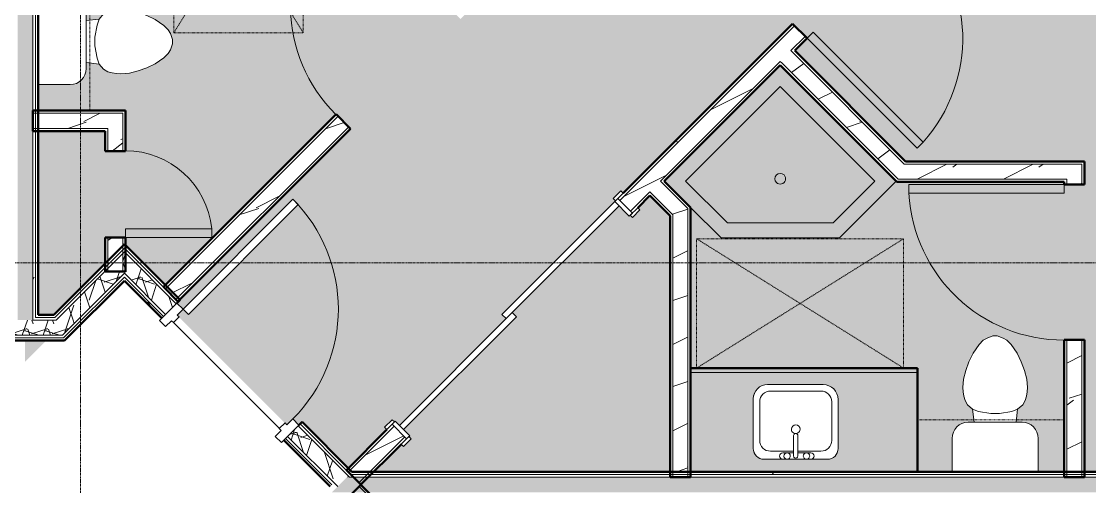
# Model space of a CAD drawing. Header units: inches. Extents: x -4294 to -464, y 9706 to 12475.
# Drawn here: x -2514 to -2266.3, y 10415.3 to 10523.2 of the extents above; entities that cross this region are included whole.
import ezdxf

# ---------------------------------------------------------------- set-up
doc = ezdxf.new("R2010")
doc.units = ezdxf.units.IN
doc.header["$MEASUREMENT"] = 0
doc.linetypes.add('Dash', pattern=[0.25, 0.125, -0.125])
doc.linetypes.add('Grid Line 1_2_', pattern=[0.875, 0.5, -0.125, 0.125, -0.125])
for name, color, linetype, lineweight in [('0-1', 7, 'Continuous', 5), ('0-2', 250, 'Continuous', 9), ('A-AREA-PATT-4', 9, 'Continuous', 9), ('A-DOOR', 31, 'Continuous', 13), ('A-DOOR-1', 250, 'Continuous', 9), ('A-DOOR-2', 130, 'Continuous', 20), ('A-DOOR-8', 31, 'Continuous', 20), ('A-DOOR-9', 31, 'Continuous', 9), ('A-DOOR-FRAM', 31, 'Continuous', 20), ('A-DOOR-FRAM-1', 130, 'Continuous', 20), ('A-FLOR-3', 7, 'Continuous', 13), ('A-GENM-HDLN-1', 250, 'Dash', 9), ('A-WALL', 113, 'Continuous', 13), ('A-WALL-4', 90, 'Continuous', 50), ('A-WALL-5', 7, 'Continuous', 13), ('A-WALL-PATT-1', 250, 'Continuous', 9), ('A-WALL-PATT-2', 8, 'Continuous', 9), ('A-WALL-PATT-5', 111, 'Continuous', 9), ('I-WALL-2', 2, 'Continuous', 50), ('P-SANR-FIXT-2', 250, 'Continuous', 9), ('Q-CASE-1', 9, 'Continuous', 9), ('Q-CASE-2', 90, 'Continuous', 50), ('Q-CASE-3', 250, 'Continuous', 9), ('Q-CASE-HDLN-1', 250, 'Dash', 9), ('S-GRID-1', 1, 'Grid Line 1_2_', 9)]:
    doc.layers.add(name, color=color, linetype=linetype, lineweight=lineweight)
pattern_1 = [(0, (0, 0), (38.4, 9.6), [1.584, -27.216, 1.584, -27.216, -153.6]), (0, (0, 0), (38.4, 9.6), [-57.6, 1.584, -56.016, 1.584, -27.216, -67.2]), (0, (0, 0), (38.4, 9.6), [-144, 1.584, -17.616, 1.584, -46.416]), (120, (14.4, 4.8), (-27.513844, 28.4553755), [1.584, -27.216, 1.584, -27.216, -153.6]), (120, (14.4, 4.8), (-27.513844, 28.4553755), [-57.6, 1.584, -56.016, 1.584, -27.216, -67.2]), (120, (14.4, 4.8), (-27.513844, 28.4553755), [-144, 1.584, -17.616, 1.584, -46.416]), (240, (19.2, 24), (-10.886156, -38.0553755), [1.584, -27.216, 1.584, -27.216, -153.6]), (240, (19.2, 24), (-10.886156, -38.0553755), [-57.6, 1.584, -56.016, 1.584, -27.216, -67.2]), (240, (19.2, 24), (-10.886156, -38.0553755), [-144, 1.584, -17.616, 1.584, -46.416])]
pattern_2 = [(216.87, (7.997, 19.992), (59.9755286, 39.9843071), [9.996, -89.964]), (206.565, (19.992, 13.994), (-19.991807, -19.992219), [22.352, -22.352]), (198.435, (19.992, 3.998), (-39.983821, -19.991955), [12.644, -50.576])]
pattern_3 = [(161.57, (0.6, 0.6), (-4.80033747, -0.00041462), [0, -34.152, 3.792, 0]), (18.43, (-0.6, 0.6), (-4.80033747, 0.00041462), [0, -34.152, 3.792, 0]), (108.43, (0.6, 0.6), (2.39913218, -12.00105099), [11.382, -26.562]), (71.57, (-0.6, 0.6), (2.39913218, 12.00105099), [11.382, -26.562])]

# ---------------------------------------------------------------- blocks, each defined once
blk = doc.blocks.new('Single-Flush - 30_ x 80_ 3-2105859-FLOOR PLAN - 3RD FLOOR')
at = {"layer": 'A-DOOR-1'}
blk.add_arc((10, 2.37), 20.07, 95.7201, 180, dxfattribs=at)
at = {"layer": 'A-DOOR-2'}
for p, q in [((8, 2.37), (8, 22.34)), ((10, 22.34), (8, 22.34)), ((10, 2.37), (10, 22.34)), ((10, 2.37), (8, 2.37))]:
    blk.add_line(p, q, dxfattribs=at)
blk = doc.blocks.new('Toilet-Domestic-3D - Toilet-Domestic-3D-V45-FLOOR PLAN - 3RD FLOOR')
at = {"layer": 'P-SANR-FIXT-2'}
for p, q in [((-9.98, 11.75), (-9.98, 19.18)), ((9.98, 19.18), (9.98, 11.75)), ((6.25, 8.02), (-6.25, 8.02)), ((-4.86, 8.02), (-5.21, 5)), ((4.86, 8.02), (5.21, 5)), ((-5.21, 5), (-6.4, 4)), ((-3.84, 5.5), (-5.21, 5)), ((-1, 6), (-3.84, 5.5)), ((1, 6), (-1, 6)), ((3.84, 5.5), (1, 6)), ((5.21, 5), (3.84, 5.5)), ((6.4, 4), (5.21, 5)), ((-6.97, 3), (-7.24, 2)), ((-6.4, 4), (-6.97, 3)), ((6.97, 3), (6.4, 4)), ((7.24, 2), (6.97, 3)), ((-7.41, 1), (-7.5, 0)), ((-7.24, 2), (-7.41, 1)), ((7.41, 1), (7.24, 2)), ((7.5, 0), (7.41, 1)), ((-7.5, 0), (-7.33, -1.99)), ((-7.33, -1.99), (-6.79, -4)), ((6.79, -4), (7.33, -1.99)), ((7.33, -1.99), (7.5, 0)), ((-6.79, -4), (-6.06, -6)), ((6.06, -6), (6.79, -4)), ((-6.06, -6), (-5.13, -8)), ((5.13, -8), (6.06, -6)), ((-5.13, -8), (-3.74, -10)), ((3.74, -10), (5.13, -8)), ((-3.74, -10), (-2.74, -11)), ((-2.74, -11), (-1.87, -11.5)), ((-1.87, -11.5), (-0.5, -12)), ((-0.5, -12), (0.5, -12)), ((0.5, -12), (1.87, -11.5)), ((1.87, -11.5), (2.74, -11)), ((2.74, -11), (3.74, -10))]:
    blk.add_line(p, q, dxfattribs=at)
for centre, start, end in [((-6.25, 11.75), 180, 270), ((6.25, 11.75), 270, 360)]:
    blk.add_arc(centre, 3.73, start, end, dxfattribs=at)
blk = doc.blocks.new('OD_CW_Upper Cabinet - OD_CW_Upper Cabinet-1867077-FLOOR PLAN - 3RD FLOOR')
at = {"layer": 'Q-CASE-HDLN-1'}
for p, q in [((0.74, -24), (0.74, -12)), ((0.74, -12), (34.74, -12)), ((34.74, -12), (34.74, -24)), ((34.74, -24), (0.74, -24))]:
    blk.add_line(p, q, dxfattribs=at)
blk = doc.blocks.new('ADA Clearances - 30_x48_-V46-FLOOR PLAN - 3RD FLOOR')
at = {"layer": 'A-GENM-HDLN-1'}
for p, q in [((15, -24), (-15, 24)), ((15, 24), (-15, 24)), ((-15, 24), (-15, -22.14)), ((-14.29, -22.86), (15, 24)), ((15, -24), (15, 24)), ((-13.52, -24), (15, -24))]:
    blk.add_line(p, q, dxfattribs=at)
blk = doc.blocks.new('Single-Flush - 36_ x 84_-1372839-FLOOR PLAN - 3RD FLOOR')
at = {"layer": 'A-DOOR-1'}
blk.add_arc((18, 2.37), 36.07, 93.1789, 180, dxfattribs=at)
at = {"layer": 'A-DOOR-2'}
for p, q in [((16, 2.37), (16, 38.39)), ((18, 38.39), (16, 38.39)), ((18, 2.37), (18, 38.39)), ((18, 2.37), (16, 2.37))]:
    blk.add_line(p, q, dxfattribs=at)
blk = doc.blocks.new('FOLDING_SLIDING CLOSET - 72_ x 80_-1372885-FLOOR PLAN - 3RD FLOOR')
at = {"layer": 'A-DOOR-1'}
for p, q in [((-38.75, 3.25), (-36.25, 3.25)), ((-38.75, 2.5), (-38.75, 3.25)), ((-36.25, 2.5), (-38.75, 2.5)), ((-36.25, 3.25), (-36.25, 2.5)), ((36.25, 3.25), (38.75, 3.25)), ((36.25, 2.5), (36.25, 3.25)), ((38.75, 2.5), (36.25, 2.5)), ((38.75, 3.25), (38.75, 2.5)), ((-38.75, -2.25), (-36.25, -2.25)), ((-38.75, -3), (-38.75, -2.25)), ((-36.25, -2.25), (-36.25, -3)), ((36.25, -2.25), (38.75, -2.25)), ((36.25, -3), (36.25, -2.25)), ((38.75, -2.25), (38.75, -3)), ((-36.25, -3), (-38.75, -3)), ((38.75, -3), (36.25, -3))]:
    blk.add_line(p, q, dxfattribs=at)
at = {"layer": 'A-DOOR-2'}
for p, q in [((-1, 0.5), (36, 0.5)), ((-1, -0.875), (-1, 0.5)), ((36, 0.5), (36, -0.875)), ((-36, -0.875), (1, -0.875)), ((-36, -2.25), (-36, -0.875)), ((1, -2.25), (-36, -2.25)), ((36, -0.875), (-1, -0.875)), ((1, -0.875), (1, -2.25))]:
    blk.add_line(p, q, dxfattribs=at)
at = {"layer": 'A-DOOR-FRAM-1'}
for p, q in [((-37, 2.5), (-36, 2.5)), ((-37, -2.25), (-37, 2.5)), ((-36, 2.5), (-36, -2.25)), ((36, 2.5), (37, 2.5)), ((36, -2.25), (36, 2.5)), ((37, 2.5), (37, -2.25)), ((-36, -2.25), (-37, -2.25)), ((37, -2.25), (36, -2.25))]:
    blk.add_line(p, q, dxfattribs=at)
blk = doc.blocks.new('M_Sink Vanity-Square - 500 x 440mm-1352614-FLOOR PLAN - 3RD FLOOR')
at = {"layer": 'P-SANR-FIXT-2'}
for p, q in [((7.96, 7.09), (-6.72, 7.09)), ((7.96, 7.09), (-6.72, 7.09)), ((0.12, 5.22), (-5.22, 5.22)), ((3.62, 7.09), (-2.88, 7.09)), ((-2.88, 5.59), (0.12, 5.59)), ((0.12, 6.33), (0.12, 1.59)), ((1.12, 6.33), (1.12, 1.59)), ((1.12, 5.59), (3.62, 5.59)), ((6.46, 5.22), (1.12, 5.22)), ((-9.22, 4.59), (-9.22, -6.73)), ((-9.22, 4.59), (-9.22, -6.73)), ((-7.72, 2.72), (-7.72, -6.23)), ((8.96, -6.23), (8.96, 2.72)), ((10.46, -6.91), (10.46, 4.59)), ((10.46, -6.91), (10.46, 4.59)), ((-5.22, -8.73), (6.46, -8.73)), ((-5.72, -10.23), (7.14, -10.23)), ((-5.72, -10.23), (7.14, -10.23))]:
    blk.add_line(p, q, dxfattribs=at)
for centre, radius, start, end in [((-6.72, 4.59), 2.5, 90, 180), ((-6.72, 4.59), 2.5, 90, 180), ((-5.22, 2.72), 2.5, 90, 180), ((-2.88, 6.34), 0.75, 90, 270), ((-1.88, 6.34), 0.75, 360, 180), ((-1.88, 6.34), 0.75, 180, 0), ((0.62, 6.33), 0.5, 360, 180), ((2.62, 6.34), 0.75, 360, 180), ((2.62, 6.34), 0.75, 180, 360), ((3.62, 6.34), 0.75, 270, 90), ((6.46, 2.72), 2.5, 0, 90), ((7.96, 4.59), 2.5, 0, 90), ((7.96, 4.59), 2.5, 360, 90), ((0.62, 0.13), 1, 360, 180), ((0.62, 0.13), 1, 180, 0), ((0.62, 1.59), 0.5, 180, 0), ((-5.72, -6.73), 3.5, 180, 270), ((-5.72, -6.73), 3.5, 180, 270), ((-5.22, -6.23), 2.5, 180, 270), ((6.46, -6.23), 2.5, 270, 0), ((7.14, -6.91), 3.32, 270, 360), ((7.14, -6.91), 3.32, 270, 0)]:
    blk.add_arc(centre, radius, start, end, dxfattribs=at)
blk = doc.blocks.new('OD_CW_Base Cabinet - OD_CW_Base Cabinet-1866993-FLOOR PLAN - 3RD FLOOR')
at = {"layer": 'Q-CASE-1'}
blk.add_hatch(color=256, dxfattribs=at).paths.add_polyline_path([(12.43, -1), (53.33, -1), (53.33, 0), (0.74, 0), (0.74, -1)], flags=0)
h = blk.add_hatch(color=256, dxfattribs=at)
h.paths.add_polyline_path([(0.74, -24), (53.33, -24), (53.33, -1), (0.74, -1)], flags=0)
h.paths.add_polyline_path([(18.57, -21.13), (17.75, -21.13), (17.11, -21.04), (16.5, -20.79), (15.98, -20.39), (15.59, -19.88), (15.34, -19.27), (15.25, -18.63), (15.25, -7.12), (15.37, -6.26), (15.7, -5.46), (16.22, -4.77), (16.91, -4.25), (17.75, -3.91), (18.57, -3.8), (31.44, -3.8), (32.44, -3.96), (33.19, -4.27), (33.91, -4.83), (34.47, -5.55), (34.82, -6.4), (34.94, -7.3), (34.94, -18.63), (34.85, -19.27), (34.6, -19.88), (34.2, -20.39), (33.69, -20.79), (33.08, -21.04), (32.44, -21.13), (31.44, -21.13)], flags=0)
at = {"layer": 'Q-CASE-2'}
for p, q in [((0.74, 0), (53.33, 0)), ((53.33, 0), (53.33, -24))]:
    blk.add_line(p, q, dxfattribs=at)
at = {"layer": 'Q-CASE-3'}
for p, q in [((0.74, 0), (53.33, 0)), ((53.33, -1), (0.74, -1)), ((0.74, -1), (53.33, -1)), ((53.33, 0), (53.33, -1)), ((53.33, -1), (53.33, -24))]:
    blk.add_line(p, q, dxfattribs=at)
blk = doc.blocks.new('Shower Base-Corner - 38_ x 38_-1684436-FLOOR PLAN - 3RD FLOOR')
at = {"layer": 'P-SANR-FIXT-2'}
for p, q in [((0, 38), (18.62, 38)), ((18.62, 38), (38, 18.62)), ((3.49, 34.51), (17.18, 34.51)), ((3.49, 3.49), (3.49, 34.51)), ((17.18, 34.51), (34.51, 17.18)), ((38, 18.62), (38, 8.63)), ((34.51, 17.18), (34.51, 3.49)), ((34.51, 3.49), (3.49, 3.49))]:
    blk.add_line(p, q, dxfattribs=at)
for start, end in [(360, 180), (180, 0)]:
    blk.add_arc((18.62, 18.62), 1.25, start, end, dxfattribs=at)
blk = doc.blocks.new('Toilet-Domestic-3D - Toilet-Domestic-3D-V21-FLOOR PLAN - 3RD FLOOR')
at = {"layer": 'P-SANR-FIXT-2'}
for p, q in [((-5.13, 8), (-3.74, 10)), ((-3.74, 10), (-2.74, 11)), ((-2.74, 11), (-1.87, 11.5)), ((-1.87, 11.5), (-0.5, 12)), ((-0.5, 12), (0.5, 12)), ((0.5, 12), (1.87, 11.5)), ((1.87, 11.5), (2.74, 11)), ((2.74, 11), (3.74, 10)), ((3.74, 10), (5.13, 8)), ((-6.06, 6), (-5.13, 8)), ((5.13, 8), (6.06, 6)), ((-6.79, 4), (-6.06, 6)), ((6.06, 6), (6.79, 4)), ((-7.33, 1.99), (-6.79, 4)), ((6.79, 4), (7.33, 1.99)), ((-7.5, 0), (-7.33, 1.99)), ((7.33, 1.99), (7.5, 0)), ((-7.41, -1), (-7.5, 0)), ((-7.24, -2), (-7.41, -1)), ((-6.97, -3), (-7.24, -2)), ((7.24, -2), (6.97, -3)), ((7.41, -1), (7.24, -2)), ((7.5, 0), (7.41, -1)), ((-6.4, -4), (-6.97, -3)), ((-5.21, -5), (-6.4, -4)), ((6.4, -4), (5.21, -5)), ((6.97, -3), (6.4, -4)), ((-3.84, -5.5), (-5.21, -5)), ((-4.86, -8.02), (-5.21, -5)), ((-1, -6), (-3.84, -5.5)), ((1, -6), (-1, -6)), ((3.84, -5.5), (1, -6)), ((5.21, -5), (3.84, -5.5)), ((4.86, -8.02), (5.21, -5)), ((6.25, -8.02), (-6.25, -8.02)), ((-9.98, -11.75), (-9.98, -19.48)), ((9.98, -19.48), (9.98, -11.75))]:
    blk.add_line(p, q, dxfattribs=at)
for centre, start, end in [((-6.25, -11.75), 90, 180), ((6.25, -11.75), 0, 90)]:
    blk.add_arc(centre, 3.73, start, end, dxfattribs=at)
blk = doc.blocks.new('OD_CW_Upper Cabinet - OD_CW_Upper Cabinet-1867009-FLOOR PLAN - 3RD FLOOR')
at = {"layer": 'Q-CASE-HDLN-1'}
for p, q in [((34.74, 24), (0.74, 24)), ((0.74, 24), (0.74, 12)), ((34.74, 12), (34.74, 24)), ((0.74, 12), (34.74, 12))]:
    blk.add_line(p, q, dxfattribs=at)
blk = doc.blocks.new('ADA Clearances - 30_x48_-V59-FLOOR PLAN - 3RD FLOOR')
at = {"layer": 'A-GENM-HDLN-1'}
for p, q in [((15, -24), (-15, 24)), ((-15, -24), (15, 24)), ((15, 24), (-15, 24)), ((-15, 24), (-15, -24)), ((-15, -24), (15, -24))]:
    blk.add_line(p, q, dxfattribs=at)
blk = doc.blocks.new('CTR - 1st Phase - Unit Layouts_rvt-1-FLOOR PLAN - 3RD FLOOR')
at = {"layer": 'A-WALL-PATT-1'}
h = blk.add_hatch(dxfattribs=at)
h.set_pattern_fill('FP_1', color=256, style=0, pattern_type=2)
h.set_pattern_definition(pattern_1)
h.paths.add_polyline_path([(-2480.62, 10461.15), (-2440.59, 10501.18), (-2441.03, 10501.63), (-2481.06, 10461.6)], flags=0)
h.paths.add_polyline_path([(-2415.13, 10526.64), (-2411.42, 10530.35), (-2411.86, 10530.79), (-2415.58, 10527.08)], flags=0)
h.paths.add_polyline_path([(-2408.95, 10532.83), (-2351.67, 10590.1), (-2351.67, 10590.98), (-2409.39, 10533.27)], flags=0)
h.paths.add_polyline_path([(-2348.17, 10593.6), (-2343.72, 10598.06), (-2344.16, 10598.5), (-2348.17, 10594.48), (-2348.17, 10593.89)], flags=0)
h.paths.add_polyline_path([(-2299.88, 10641.9), (-2296.45, 10645.33), (-2296.45, 10646.21), (-2300.32, 10642.34)], flags=0)
h = blk.add_hatch(dxfattribs=at)
h.set_pattern_fill('FP_1', color=256, style=0, pattern_type=2)
h.set_pattern_definition(pattern_1)
h.paths.add_polyline_path([(-2477.7, 10458.24), (-2437.67, 10498.27), (-2438.12, 10498.71), (-2478.15, 10458.68)], flags=0)
h.paths.add_polyline_path([(-2412.22, 10523.72), (-2340.8, 10595.14), (-2341.24, 10595.58), (-2412.66, 10524.17)], flags=0)
h.paths.add_polyline_path([(-2296.96, 10638.98), (-2292.32, 10643.62), (-2292.32, 10644.5), (-2297.4, 10639.42)], flags=0)
h = blk.add_hatch(dxfattribs=at)
h.set_pattern_fill('FP_1', color=256, style=0, pattern_type=2)
h.set_pattern_definition(pattern_1)
h.paths.add_polyline_path([(-2438.19, 10418.73), (-2438.19, 10418.79), (-2438.25, 10418.79)], flags=0)
h.paths.add_polyline_path([(-2437.77, 10419.15), (-2427.59, 10429.33), (-2428.03, 10429.78), (-2438.19, 10419.57), (-2437.93, 10419.31)], flags=0)
h.paths.add_polyline_path([(-2375.26, 10481.66), (-2334.75, 10522.17), (-2335.19, 10522.62), (-2375.7, 10482.1)], flags=0)
h.paths.add_polyline_path([(-2309.29, 10547.63), (-2267.79, 10589.13), (-2268.68, 10589.13), (-2309.73, 10548.07)], flags=0)
h = blk.add_hatch(dxfattribs=at)
h.set_pattern_fill('FP_1', color=256, style=0, pattern_type=2)
h.set_pattern_definition(pattern_1)
h.paths.add_polyline_path([(-2498.75, 10501.86), (-2490.47, 10501.86), (-2490.51, 10502.48), (-2510.12, 10502.48), (-2510.12, 10501.86), (-2498.97, 10501.86)], flags=0)
h = blk.add_hatch(dxfattribs=at)
h.set_pattern_fill('FP_1', color=256, style=0, pattern_type=2)
h.set_pattern_definition(pattern_1)
h.paths.add_polyline_path([(-2495.95, 10497.73), (-2494.59, 10497.73), (-2494.59, 10498.36), (-2510.12, 10498.36), (-2510.12, 10497.73), (-2498.75, 10497.73)], flags=0)
at = {"layer": 'A-WALL-PATT-2'}
h = blk.add_hatch(dxfattribs=at)
h.set_pattern_fill('FP_2', color=256, style=0, pattern_type=2)
h.set_pattern_definition(pattern_2)
h.paths.add_polyline_path([(-2478.15, 10458.68), (-2438.12, 10498.71), (-2440.59, 10501.18), (-2480.62, 10461.15)], flags=0)
h.paths.add_polyline_path([(-2412.66, 10524.17), (-2341.24, 10595.58), (-2343.72, 10598.06), (-2415.13, 10526.64)], flags=0)
h.paths.add_polyline_path([(-2297.4, 10639.42), (-2292.95, 10643.88), (-2292.95, 10648.83), (-2299.88, 10641.9), (-2297.49, 10639.51)], flags=0)
h = blk.add_hatch(dxfattribs=at)
h.set_pattern_fill('FP_2', color=256, style=0, pattern_type=2)
h.set_pattern_definition(pattern_2)
h.paths.add_polyline_path([(-2437.65, 10418.19), (-2437.2, 10418.79), (-2433.18, 10418.79), (-2425.11, 10426.86), (-2427.59, 10429.33), (-2438.19, 10418.73), (-2437.67, 10418.21)], flags=0)
h.paths.add_polyline_path([(-2372.79, 10479.19), (-2332.27, 10519.7), (-2334.75, 10522.17), (-2375.26, 10481.66), (-2372.87, 10479.27)], flags=0)
h.paths.add_polyline_path([(-2306.82, 10545.15), (-2266.34, 10585.63), (-2271.29, 10585.63), (-2309.29, 10547.63), (-2308.89, 10547.23)], flags=0)
h = blk.add_hatch(dxfattribs=at)
h.set_pattern_fill('FP_2', color=256, style=0, pattern_type=2)
h.set_pattern_definition(pattern_2)
h.paths.add_polyline_path([(-2310.76, 10486.59), (-2305.81, 10486.59), (-2335.6, 10516.38), (-2338.07, 10513.9), (-2328.2, 10504.03)], flags=0)
h = blk.add_hatch(dxfattribs=at)
h.set_pattern_fill('FP_2', color=256, style=0, pattern_type=2)
h.set_pattern_definition(pattern_2)
h.paths.add_polyline_path([(-2498.75, 10498.36), (-2493.97, 10498.36), (-2493.97, 10501.86), (-2510.12, 10501.86), (-2510.12, 10498.36), (-2498.97, 10498.36)], flags=0)
h = blk.add_hatch(dxfattribs=at)
h.set_pattern_fill('FP_2', color=256, style=0, pattern_type=2)
h.set_pattern_definition(pattern_2)
h.paths.add_polyline_path([(-2490.78, 10465.17), (-2490.47, 10465.17), (-2490.47, 10473.11), (-2493.97, 10473.11), (-2493.93, 10466.81), (-2492.28, 10465.17), (-2491.01, 10465.17)], flags=0)
h.paths.add_polyline_path([(-2490.47, 10493.11), (-2490.47, 10501.86), (-2493.97, 10501.86), (-2493.97, 10493.11)], flags=0)
h = blk.add_hatch(dxfattribs=at)
h.set_pattern_fill('FP_2', color=256, style=0, pattern_type=2)
h.set_pattern_definition(pattern_2)
h.paths.add_polyline_path([(-2305.81, 10486.59), (-2268.12, 10486.59), (-2268.12, 10490.09), (-2309.31, 10490.09), (-2308.42, 10489.2)], flags=0)
h = blk.add_hatch(dxfattribs=at)
h.set_pattern_fill('FP_2', color=256, style=0, pattern_type=2)
h.set_pattern_definition(pattern_2)
h.paths.add_polyline_path([(-2359.46, 10474.84), (-2359.46, 10479.79), (-2365.83, 10486.15), (-2368.3, 10483.67), (-2362.08, 10477.45)], flags=0)
h = blk.add_hatch(dxfattribs=at)
h.set_pattern_fill('FP_2', color=256, style=0, pattern_type=2)
h.set_pattern_definition(pattern_2)
h.paths.add_polyline_path([(-2271.48, 10418.79), (-2268.12, 10418.79), (-2268.12, 10449.34), (-2271.62, 10449.34), (-2271.62, 10418.79)], flags=0)
h.paths.add_polyline_path([(-2268.34, 10485.34), (-2268.12, 10485.34), (-2268.12, 10486.59), (-2271.62, 10486.59), (-2271.62, 10485.34)], flags=0)
h = blk.add_hatch(dxfattribs=at)
h.set_pattern_fill('FP_2', color=256, style=0, pattern_type=2)
h.set_pattern_definition(pattern_2)
h.paths.add_polyline_path([(-2362.89, 10418.79), (-2359.46, 10418.79), (-2359.46, 10474.84), (-2362.96, 10478.34), (-2362.96, 10418.79)], flags=0)
at = {"layer": 'A-WALL-4'}
for p, q in [((-2335.19, 10522.62), (-2374.47, 10483.34)), ((-2331.83, 10519.26), (-2335.19, 10522.62)), ((-2334.71, 10516.38), (-2331.83, 10519.26)), ((-2309.05, 10490.71), (-2334.71, 10516.38)), ((-2364.94, 10486.15), (-2338.07, 10513.02)), ((-2338.07, 10513.02), (-2311.02, 10485.96)), ((-2494.59, 10502.48), (-2511.37, 10502.48)), ((-2511.37, 10502.48), (-2511.37, 10497.73)), ((-2490.47, 10502.48), (-2494.59, 10502.48)), ((-2489.84, 10502.48), (-2490.47, 10502.48)), ((-2489.84, 10493.11), (-2489.84, 10502.48)), ((-2441.03, 10501.63), (-2481.06, 10461.6)), ((-2437.67, 10498.27), (-2441.03, 10501.63)), ((-2477.7, 10458.24), (-2437.67, 10498.27)), ((-2511.37, 10497.73), (-2494.59, 10497.73)), ((-2494.59, 10497.73), (-2494.59, 10493.11)), ((-2494.59, 10493.11), (-2489.84, 10493.11)), ((-2267.5, 10490.71), (-2309.05, 10490.71)), ((-2267.5, 10490.09), (-2267.5, 10490.71)), ((-2267.5, 10485.96), (-2267.5, 10490.09)), ((-2358.84, 10480.04), (-2364.94, 10486.15)), ((-2311.02, 10485.96), (-2310.13, 10485.96)), ((-2310.13, 10485.96), (-2304.3, 10485.96)), ((-2304.3, 10485.96), (-2272.25, 10485.96)), ((-2272.25, 10485.96), (-2272.25, 10485.34)), ((-2267.5, 10485.34), (-2267.5, 10485.96)), ((-2272.25, 10485.34), (-2267.5, 10485.34)), ((-2371.11, 10479.98), (-2368.3, 10482.79)), ((-2368.3, 10482.79), (-2363.59, 10478.08)), ((-2358.84, 10479.16), (-2358.84, 10480.04)), ((-2358.84, 10473.33), (-2358.84, 10479.16)), ((-2363.59, 10478.08), (-2363.59, 10417.54)), ((-2494.59, 10473.11), (-2494.59, 10465.17)), ((-2489.84, 10473.11), (-2494.59, 10473.11)), ((-2489.84, 10465.17), (-2489.84, 10473.11)), ((-2358.84, 10417.54), (-2358.84, 10473.33)), ((-2494.59, 10465.17), (-2489.84, 10465.17)), ((-2481.06, 10461.6), (-2477.7, 10458.24)), ((-2267.5, 10449.34), (-2272.25, 10449.34)), ((-2272.25, 10449.34), (-2272.25, 10417.54)), ((-2267.5, 10417.54), (-2267.5, 10449.34)), ((-2429.27, 10428.54), (-2438.64, 10419.17)), ((-2435.28, 10415.81), (-2425.91, 10425.18)), ((-2438.64, 10419.17), (-2435.28, 10415.81)), ((-2363.59, 10417.54), (-2358.84, 10417.54)), ((-2272.25, 10417.54), (-2267.5, 10417.54)), ((-2435.28, 10415.77), (-2438.64, 10412.41)), ((-2425.91, 10406.4), (-2435.28, 10415.77))]:
    blk.add_line(p, q, dxfattribs=at)
at = {"layer": 'A-WALL-5'}
for p, q in [((-2334.75, 10522.17), (-2375.26, 10481.66)), ((-2332.27, 10519.7), (-2335.6, 10516.38)), ((-2335.6, 10516.38), (-2335.15, 10515.93)), ((-2309.31, 10490.09), (-2335.15, 10515.93)), ((-2338.07, 10513.9), (-2365.83, 10486.15)), ((-2338.07, 10513.9), (-2337.63, 10513.46)), ((-2310.76, 10486.59), (-2337.63, 10513.46)), ((-2494.59, 10501.86), (-2511.37, 10501.86)), ((-2494.59, 10501.86), (-2493.97, 10501.86)), ((-2493.97, 10501.86), (-2490.47, 10501.86)), ((-2490.47, 10493.11), (-2490.47, 10501.86)), ((-2440.59, 10501.18), (-2480.62, 10461.15)), ((-2494.59, 10498.36), (-2511.37, 10498.36)), ((-2494.59, 10498.36), (-2493.97, 10498.36)), ((-2493.97, 10493.11), (-2493.97, 10498.36)), ((-2438.12, 10498.71), (-2478.15, 10458.68)), ((-2308.42, 10490.09), (-2309.31, 10490.09)), ((-2268.12, 10490.09), (-2308.42, 10490.09)), ((-2268.12, 10490.09), (-2268.12, 10486.59)), ((-2365.83, 10486.15), (-2365.38, 10485.7)), ((-2305.81, 10486.59), (-2310.76, 10486.59)), ((-2304.92, 10486.59), (-2305.81, 10486.59)), ((-2271.62, 10486.59), (-2304.92, 10486.59)), ((-2271.62, 10486.59), (-2271.62, 10485.96)), ((-2271.62, 10485.96), (-2271.62, 10485.34)), ((-2268.12, 10486.59), (-2268.12, 10485.96)), ((-2268.12, 10485.96), (-2268.12, 10485.34)), ((-2368.3, 10483.67), (-2372.79, 10479.19)), ((-2368.3, 10483.67), (-2367.86, 10483.23)), ((-2365.38, 10485.7), (-2359.46, 10479.79)), ((-2367.86, 10483.23), (-2362.96, 10478.34)), ((-2359.46, 10479.79), (-2359.46, 10474.84)), ((-2362.96, 10478.34), (-2362.96, 10477.45)), ((-2362.96, 10477.45), (-2362.96, 10417.54)), ((-2359.46, 10474.84), (-2359.46, 10473.95)), ((-2359.46, 10473.95), (-2359.46, 10417.54)), ((-2493.97, 10465.17), (-2493.97, 10473.11)), ((-2490.47, 10465.17), (-2490.47, 10473.11)), ((-2271.62, 10449.34), (-2271.62, 10417.54)), ((-2268.12, 10449.34), (-2268.12, 10417.54)), ((-2427.59, 10429.33), (-2438.19, 10418.73)), ((-2425.11, 10426.86), (-2435.72, 10416.25)), ((-2425.11, 10404.72), (-2435.72, 10415.33))]:
    blk.add_line(p, q, dxfattribs=at)
at = {"layer": '0-2'}
for name, p, rotation in [('ADA Clearances - 30_x48_-V46-FLOOR PLAN - 3RD FLOOR', (-2463.65, 10544.55), 180), ('Single-Flush - 36_ x 84_-1372839-FLOOR PLAN - 3RD FLOOR', (-2426.63, 10512.67), 45.00000000011767), ('Single-Flush - 36_ x 84_-1372839-FLOOR PLAN - 3RD FLOOR', (-2320.78, 10533.66), 225.0000000001308), ('OD_CW_Upper Cabinet - OD_CW_Upper Cabinet-1867077-FLOOR PLAN - 3RD FLOOR', (-2486.12, 10537.22), 269.9999999999669), ('Toilet-Domestic-3D - Toilet-Domestic-3D-V45-FLOOR PLAN - 3RD FLOOR', (-2490.95, 10518.48), 89.99999999997608), ('Shower Base-Corner - 38_ x 38_-1684436-FLOOR PLAN - 3RD FLOOR', (-2338.07, 10513.02), 224.9999999999415), ('Single-Flush - 30_ x 80_ 3-2105859-FLOOR PLAN - 3RD FLOOR', (-2492.22, 10483.11), 269.9999999999038), ('FOLDING_SLIDING CLOSET - 72_ x 80_-1372885-FLOOR PLAN - 3RD FLOOR', (-2400.28, 10454.35), 225.0000000001308), ('Single-Flush - 36_ x 84_-1372839-FLOOR PLAN - 3RD FLOOR', (-2269.87, 10467.34), 90.00000000011383), ('ADA Clearances - 30_x48_-V59-FLOOR PLAN - 3RD FLOOR', (-2333.46, 10457.79), 269.9999999999633), ('M_Sink Vanity-Square - 500 x 440mm-1352614-FLOOR PLAN - 3RD FLOOR', (-2333.86, 10428.76), 180), ('OD_CW_Upper Cabinet - OD_CW_Upper Cabinet-1867009-FLOOR PLAN - 3RD FLOOR', (-2271.51, 10442.79), 180)]:
    blk.add_blockref(name, p, dxfattribs=dict(at, rotation=rotation))
for name, p in [('Toilet-Domestic-3D - Toilet-Domestic-3D-V21-FLOOR PLAN - 3RD FLOOR', (-2288.25, 10438.27)), ('OD_CW_Base Cabinet - OD_CW_Base Cabinet-1866993-FLOOR PLAN - 3RD FLOOR', (-2359.58, 10442.79))]:
    blk.add_blockref(name, p, dxfattribs=at)
blk = doc.blocks.new('CTR - 1st Phase - Shell_rvt-1-FLOOR PLAN - 3RD FLOOR')
at = {"layer": 'A-FLOR-3'}
for p, q in [((-2478.72, 10453.38), (-2454.15, 10428.81)), ((-2454.15, 10428.81), (-2478.72, 10453.38))]:
    blk.add_line(p, q, dxfattribs=at)
at = {"layer": 'S-GRID-1'}
for p, q in [((-2500.32, 9836.18), (-2500.32, 12413.74)), ((-464.45, 10467.19), (-4232.19, 10467.19))]:
    blk.add_line(p, q, dxfattribs=at)
blk = doc.blocks.new('HOLLOW METAL - UNIT DOOR-1758958-FLOOR PLAN - 3RD FLOOR')
at = {"layer": 'A-DOOR-8'}
for p, q in [((16.25, -2.25), (18, -2.25)), ((16.25, -38.25), (16.25, -2.25)), ((18, -2.25), (18, -38.25)), ((18, -38.25), (16.25, -38.25))]:
    blk.add_line(p, q, dxfattribs=at)
at = {"layer": 'A-DOOR-9'}
blk.add_arc((18, -2.25), 36, 180, 270, dxfattribs=at)
at = {"layer": 'A-DOOR-FRAM'}
for p, q in [((-20, 3.5), (-18, 3.5)), ((-20, -2.25), (-20, 3.5)), ((-18, 3.5), (-18, 1.5625)), ((18, 3.5), (20, 3.5)), ((18, 1.5625), (18, 3.5)), ((20, 3.5), (20, -2.25)), ((-18, 1.5625), (-17.375, 1.5625)), ((-17.375, 1.5625), (-17.375, -0.3125)), ((17.375, 1.5625), (18, 1.5625)), ((17.375, -0.3125), (17.375, 1.5625)), ((-18, -2.25), (-20, -2.25)), ((-18, -0.3125), (-18, -2.25)), ((-17.375, -0.3125), (-18, -0.3125)), ((18, -0.3125), (17.375, -0.3125)), ((18, -2.25), (18, -0.3125)), ((20, -2.25), (18, -2.25))]:
    blk.add_line(p, q, dxfattribs=at)

msp = doc.modelspace()

# ---------------------------------------------------------------- hatches: boundary and pattern name
at = {"layer": 'A-AREA-PATT-4'}
h = msp.add_hatch(color=256, dxfattribs=at)
h.paths.add_polyline_path([(-2476.5133, 10456.4735), (-2451.0574, 10481.9293), (-2449.82, 10480.6919), (-2475.2759, 10455.236)], flags=0)
h.paths.add_polyline_path([(-2298.2228, 10418.7894), (-2298.2228, 10426.5156), (-2298.0958, 10427.48), (-2297.7236, 10428.3787), (-2297.1314, 10429.1505), (-2296.3597, 10429.7426), (-2295.461, 10430.1149), (-2294.4202, 10430.2418), (-2293.1082, 10430.2418), (-2293.4559, 10433.2656), (-2294.6477, 10434.2656), (-2295.2144, 10435.2656), (-2295.5722, 10436.7751), (-2295.6594, 10437.2694), (-2295.7466, 10438.2656), (-2295.5722, 10440.258), (-2295.0343, 10442.2656), (-2294.3064, 10444.2656), (-2293.3737, 10446.2656), (-2291.9863, 10448.2656), (-2290.8643, 10449.336), (-2290.1203, 10449.7656), (-2288.7466, 10450.2656), (-2287.7466, 10450.2656), (-2286.3728, 10449.7656), (-2285.5068, 10449.2656), (-2284.5068, 10448.2656), (-2283.1194, 10446.2656), (-2282.1867, 10444.2656), (-2281.4588, 10442.2656), (-2280.9209, 10440.258), (-2280.7466, 10438.2656), (-2280.9209, 10436.7751), (-2281.0107, 10436.2656), (-2281.2787, 10435.2656), (-2281.8454, 10434.2656), (-2283.0372, 10433.2656), (-2283.3849, 10430.2418), (-2281.9966, 10430.2418), (-2281.0321, 10430.1149), (-2280.1334, 10429.7426), (-2279.3617, 10429.1505), (-2278.7695, 10428.3787), (-2278.3973, 10427.48), (-2278.2703, 10426.5156), (-2278.2703, 10418.7894), (-2272.2466, 10418.7894), (-2272.2466, 10449.336), (-2267.4966, 10449.336), (-2267.4966, 10418.7894), (-2076.7987, 10418.7894), (-2076.7987, 10546.6049), (-2133.0746, 10546.6049), (-2133.0746, 10545.8549), (-2135.5746, 10545.8549), (-2135.5746, 10546.6049), (-2172.8246, 10546.6049), (-2172.8246, 10547.9799), (-2207.8246, 10547.9799), (-2207.8246, 10546.6049), (-2208.0746, 10546.6049), (-2208.0746, 10545.8549), (-2213.0746, 10545.8549), (-2213.0746, 10546.6049), (-2213.3246, 10546.6049), (-2213.3246, 10547.9799), (-2248.3246, 10547.9799), (-2248.3246, 10546.6049), (-2285.5746, 10546.6049), (-2285.5746, 10545.8549), (-2288.0746, 10545.8549), (-2288.0746, 10546.6049), (-2304.4834, 10546.6049), (-2306.3759, 10544.7124), (-2309.7346, 10548.0712), (-2268.0509, 10589.7549), (-2243.5257, 10589.7549), (-2243.5257, 10613.7549), (-2238.7757, 10613.7549), (-2238.7757, 10621.7549), (-2203.0257, 10621.7549), (-2203.0257, 10613.7549), (-2076.7987, 10613.7549), (-2076.7987, 10742.3769), (-2074.9237, 10742.3769), (-2074.9237, 10844.3894), (-2173.3417, 10844.3894), (-2173.3417, 10847.1394), (-2175.4362, 10847.1394), (-2175.4362, 10844.3894), (-2176.9362, 10844.3894), (-2176.9362, 10842.5144), (-2292.3237, 10842.5144), (-2292.3237, 10704.1299), (-2297.0737, 10704.1299), (-2297.0737, 10842.5144), (-2389.3737, 10842.5144), (-2389.3737, 10707.7644), (-2394.1237, 10707.7644), (-2394.1237, 10842.5144), (-2510.1237, 10842.5144), (-2510.1237, 10803.7281), (-2430.1237, 10803.7281), (-2430.1237, 10725.7281), (-2510.1237, 10725.7281), (-2510.1237, 10662.5049), (-2442.3737, 10662.5049), (-2442.3737, 10657.7549), (-2445.3737, 10657.7549), (-2445.3737, 10621.0628), (-2446.2487, 10621.0628), (-2446.2487, 10657.0628), (-2449.2487, 10657.0628), (-2449.2487, 10621.0628), (-2450.1237, 10621.0628), (-2450.1237, 10627.7549), (-2486.1237, 10627.7549), (-2486.1237, 10536.4815), (-2510.1237, 10536.4815), (-2510.1237, 10528.4577), (-2502.6975, 10528.4577), (-2501.7331, 10528.3308), (-2500.8344, 10527.9585), (-2500.0627, 10527.3664), (-2499.4705, 10526.5946), (-2499.0983, 10525.6959), (-2498.9713, 10524.6552), (-2498.9713, 10523.3432), (-2495.9475, 10523.6909), (-2494.9475, 10524.8827), (-2493.9475, 10525.4494), (-2492.438, 10525.8072), (-2491.9437, 10525.8944), (-2490.9475, 10525.9815), (-2488.9551, 10525.8072), (-2486.9475, 10525.2693), (-2484.9475, 10524.5413), (-2482.9475, 10523.6087), (-2480.9475, 10522.2213), (-2479.9475, 10521.2213), (-2479.4475, 10520.3553), (-2478.9475, 10518.9815), (-2478.9475, 10517.9815), (-2479.4475, 10516.6078), (-2479.9475, 10515.7418), (-2480.9475, 10514.7418), (-2482.9475, 10513.3543), (-2484.9683, 10512.4141), (-2486.9475, 10511.6938), (-2488.9551, 10511.1558), (-2490.9475, 10510.9815), (-2492.438, 10511.1558), (-2492.9475, 10511.2457), (-2493.9475, 10511.5136), (-2494.9475, 10512.0804), (-2495.9475, 10513.2721), (-2498.9713, 10513.6199), (-2498.9713, 10512.2315), (-2499.0983, 10511.2671), (-2499.4705, 10510.3684), (-2500.0627, 10509.5967), (-2500.8344, 10509.0045), (-2501.7331, 10508.6323), (-2502.6975, 10508.5053), (-2510.1237, 10508.5053), (-2510.1237, 10502.4815), (-2489.8409, 10502.4815), (-2489.8409, 10493.1065), (-2494.5909, 10493.1065), (-2494.5909, 10497.7315), (-2510.1237, 10497.7315), (-2510.1237, 10455.1644), (-2506.4602, 10455.1644), (-2494.5909, 10467.0856), (-2494.5909, 10473.1065), (-2489.8409, 10473.1065), (-2489.8409, 10471.2152), (-2480.62, 10462.0386), (-2441.0325, 10501.6261), (-2437.6738, 10498.2673), (-2477.2834, 10458.6577), (-2477.2204, 10458.5948), (-2477.9275, 10457.8877), (-2476.5133, 10456.4735), (-2477.8833, 10455.1034), (-2477.4414, 10454.6615), (-2477.4856, 10454.6173), (-2452.9136, 10430.0453), (-2452.8694, 10430.0895), (-2452.4275, 10429.6476), (-2451.0574, 10431.0176), (-2449.6432, 10429.6034), (-2448.9361, 10430.3105), (-2438.1936, 10419.6122), (-2429.2664, 10428.5394), (-2429.7967, 10429.0698), (-2428.0289, 10430.8375), (-2427.4986, 10430.3072), (-2427.3218, 10430.484), (-2426.3496, 10429.5117), (-2401.6008, 10454.2604), (-2402.5731, 10455.2327), (-2376.2334, 10481.5724), (-2376.7637, 10482.1028), (-2374.9959, 10483.8705), (-2374.4656, 10483.3402), (-2335.1905, 10522.6153), (-2331.8317, 10519.2566), (-2334.7127, 10516.3756), (-2309.0482, 10490.711), (-2267.4966, 10490.711), (-2267.4966, 10485.336), (-2272.2466, 10485.336), (-2272.2466, 10485.961), (-2311.0157, 10485.961), (-2338.0715, 10513.0168), (-2364.9415, 10486.1468), (-2358.8391, 10480.0443), (-2358.8391, 10442.7894), (-2306.2466, 10442.7894), (-2306.2466, 10418.7894), (-2299.2399, 10418.7894)], flags=0)
h.paths.add_polyline_path([(-2399.2143, 10418.7894), (-2363.5891, 10418.7894), (-2363.5891, 10478.0768), (-2368.3003, 10482.788), (-2371.1069, 10479.9814), (-2370.5765, 10479.4511), (-2372.3443, 10477.6833), (-2372.8746, 10478.2137), (-2373.0514, 10478.0369), (-2375.4379, 10480.4234), (-2400.1866, 10455.6746), (-2399.2143, 10454.7024), (-2425.3773, 10428.5394), (-2423.9631, 10427.1252), (-2424.1399, 10426.9484), (-2423.6095, 10426.4181), (-2425.3773, 10424.6503), (-2425.9076, 10425.1807), (-2432.2989, 10418.7894), (-2402.275, 10418.7894)], flags=0)
h.paths.add_polyline_path([(-2124.8601, 10419.0543), (-2202.8601, 10419.0543), (-2202.8601, 10499.0543), (-2124.8601, 10499.0543), (-2124.8601, 10453.5487)], flags=0)
h.paths.add_polyline_path([(-2205.7919, 10419.5543), (-2223.7919, 10419.5543), (-2223.7919, 10437.5543), (-2205.7919, 10437.5543)], flags=0)
h.paths.add_polyline_path([(-2121.8601, 10419.5543), (-2121.8601, 10437.5543), (-2103.8601, 10437.5543), (-2103.8601, 10419.5543)], flags=0)
h.paths.add_polyline_path([(-2513.1237, 10444.2582), (-2508.2175, 10449.1644), (-2513.1237, 10449.1644)], flags=0)
h.paths.add_polyline_path([(-2412.2179, 10523.7232), (-2415.5767, 10527.0819), (-2412.3063, 10530.3523), (-2450.1237, 10568.1697), (-2450.1237, 10587.0628), (-2445.3737, 10587.0628), (-2445.3737, 10570.1373), (-2408.9475, 10533.7111), (-2352.2987, 10590.3599), (-2352.2987, 10657.7549), (-2408.3737, 10657.7549), (-2408.3737, 10658.6299), (-2372.3737, 10658.6299), (-2372.3737, 10661.6299), (-2408.3737, 10661.6299), (-2408.3737, 10662.5049), (-2394.1237, 10662.5049), (-2394.1237, 10671.7644), (-2389.3737, 10671.7644), (-2389.3737, 10662.5049), (-2297.0737, 10662.5049), (-2297.0737, 10668.1299), (-2292.3237, 10668.1299), (-2292.3237, 10643.6174), (-2295.7221, 10640.219), (-2295.1917, 10639.6887), (-2296.9595, 10637.9209), (-2297.4898, 10638.4513), (-2297.6666, 10638.2745), (-2298.6389, 10639.2468), (-2319.145, 10618.7407), (-2318.1727, 10617.7684), (-2340.2698, 10595.6713), (-2339.7395, 10595.141), (-2341.5072, 10593.3732), (-2342.0376, 10593.9035), (-2411.776, 10524.1651)], flags=0)
h.paths.add_polyline_path([(-2285.3246, 10547.9799), (-2250.3246, 10547.9799), (-2250.3246, 10549.3549), (-2213.3246, 10549.3549), (-2213.3246, 10551.3549), (-2213.0746, 10551.3549), (-2213.0746, 10552.1049), (-2208.0746, 10552.1049), (-2208.0746, 10551.3549), (-2207.8246, 10551.3549), (-2207.8246, 10549.3549), (-2170.8246, 10549.3549), (-2170.8246, 10547.9799), (-2135.8246, 10547.9799), (-2135.8246, 10551.3549), (-2135.5746, 10551.3549), (-2135.5746, 10552.1049), (-2133.0746, 10552.1049), (-2133.0746, 10551.3549), (-2108.7237, 10551.3549), (-2108.7237, 10585.0049), (-2266.0834, 10585.0049), (-2299.7334, 10551.3549), (-2288.0746, 10551.3549), (-2288.0746, 10552.1049), (-2285.5746, 10552.1049), (-2285.5746, 10551.3549), (-2285.3246, 10551.3549), (-2285.3246, 10550.7299)], flags=0)
h.paths.add_polyline_path([(-2076.1737, 10550.3769), (-2072.9237, 10550.3769), (-2072.9237, 10588.4019), (-2076.1737, 10588.4019), (-2076.1737, 10585.0049), (-2103.9737, 10585.0049), (-2103.9737, 10551.3549), (-2076.1737, 10551.3549), (-2076.1737, 10550.7299)], flags=0)
h.paths.add_polyline_path([(-2076.7987, 10555.3894), (-2101.0487, 10555.3894), (-2101.0487, 10556.4022), (-2101.5487, 10556.4396), (-2101.5487, 10557.1266), (-2101.0487, 10557.1266), (-2101.0487, 10573.3979), (-2101.5487, 10573.4229), (-2101.5487, 10573.8809), (-2101.0487, 10573.8809), (-2101.0487, 10583.3894), (-2075.7987, 10583.3894), (-2075.7987, 10555.3894), (-2076.1737, 10555.3894)], flags=0)
h.paths.add_polyline_path([(-2238.7757, 10589.7549), (-2203.0257, 10589.7549), (-2203.0257, 10591.7549), (-2238.7757, 10591.7549)], flags=0)
h.paths.add_polyline_path([(-2347.5487, 10595.1099), (-2345.3963, 10597.2623), (-2345.9267, 10597.7926), (-2344.1589, 10599.5604), (-2343.6286, 10599.0301), (-2343.4518, 10599.2068), (-2341.0653, 10596.8204), (-2320.5592, 10617.3264), (-2321.5315, 10618.2987), (-2299.6112, 10640.219), (-2301.0254, 10641.6332), (-2300.8486, 10641.81), (-2301.3789, 10642.3404), (-2299.6112, 10644.1081), (-2299.0808, 10643.5778), (-2297.0737, 10645.5849), (-2297.0737, 10657.7549), (-2347.5487, 10657.7549), (-2347.5487, 10595.5829)], flags=0)
h.paths.add_polyline_path([(-2326.3157, 10620.1637), (-2344.7005, 10638.5485), (-2327.0228, 10656.2262), (-2308.6381, 10637.8414), (-2321.5315, 10624.948)], flags=0)
h.paths.add_polyline_path([(-2168.5325, 10658.8799), (-2168.5325, 10659.1299), (-2171.1557, 10659.1299), (-2171.1768, 10659.3799), (-2172.105, 10659.402), (-2172.191, 10659.4376), (-2172.2486, 10659.5768), (-2172.2486, 10661.7549), (-2250.3342, 10661.7549), (-2250.3342, 10697.7549), (-2232.9442, 10697.7549), (-2232.9442, 10706.5304), (-2216.4442, 10706.5304), (-2216.4442, 10697.7549), (-2204.9442, 10697.7549), (-2204.9442, 10706.5304), (-2188.4442, 10706.5304), (-2188.4442, 10697.7549), (-2173.7217, 10697.7549), (-2173.7217, 10706.5304), (-2157.2217, 10706.5304), (-2157.2217, 10697.7549), (-2145.7217, 10697.7549), (-2145.7217, 10706.5304), (-2129.2217, 10706.5304), (-2129.2217, 10697.7549), (-2112.7987, 10697.7549), (-2112.7987, 10661.7549), (-2148.2486, 10661.7549), (-2148.2486, 10659.5768), (-2148.4455, 10659.3799), (-2149.3416, 10659.3799), (-2149.3416, 10659.1299), (-2153.1062, 10659.1299), (-2153.1062, 10658.8799), (-2155.0076, 10658.8799), (-2155.0076, 10659.1299), (-2164.3986, 10659.1299), (-2164.3986, 10658.8799), (-2164.9892, 10658.8799), (-2164.9892, 10659.1299), (-2165.5798, 10659.1241), (-2165.5798, 10658.8799), (-2166.1703, 10658.8799), (-2166.1703, 10659.1299), (-2166.7609, 10659.1299), (-2166.7609, 10658.8799), (-2167.3514, 10658.8799), (-2167.3514, 10659.1299), (-2167.942, 10659.1299), (-2167.9771, 10658.8799)], flags=0)
h.paths.add_polyline_path([(-2504.5132, 10704.7962), (-2509.6237, 10704.7962), (-2509.6237, 10722.7962), (-2491.6237, 10722.7962), (-2491.6237, 10704.7962)], flags=0)
h.paths.add_polyline_path([(-2154.1949, 10741.1144), (-2207.3605, 10741.1144), (-2207.3605, 10776.1144), (-2201.3605, 10776.1144), (-2201.3605, 10777.1144), (-2129.3605, 10777.1144), (-2129.3605, 10776.1144), (-2123.3605, 10776.1144), (-2123.3605, 10741.1144), (-2146.8626, 10741.1144)], flags=0)
h.paths.add_polyline_path([(-2232.5805, 10780.4394), (-2252.3605, 10780.4394), (-2252.3605, 10828.4394), (-2217.3605, 10828.4394), (-2217.3605, 10822.4394), (-2216.3605, 10822.4394), (-2216.3605, 10786.4394), (-2217.3605, 10786.4394), (-2217.3605, 10780.4394), (-2231.7986, 10780.4394)], flags=0)
h.paths.add_polyline_path([(-2113.3605, 10780.4394), (-2113.3605, 10786.4394), (-2114.3605, 10786.4394), (-2114.3605, 10822.4394), (-2113.3605, 10822.4394), (-2113.3605, 10828.4394), (-2078.3605, 10828.4394), (-2078.3605, 10780.4394), (-2110.5428, 10780.4394)], flags=0)
h.paths.add_polyline_path([(-2491.6237, 10806.7281), (-2509.6237, 10806.7281), (-2509.6237, 10824.7281), (-2491.6237, 10824.7281)], flags=0)
h.paths.add_polyline_path([(-2187.5337, 10825.3576), (-2204.8708, 10825.3894), (-2204.8708, 10841.5144), (-2132.8708, 10841.5144), (-2132.8708, 10825.3894), (-2150.8708, 10825.3894), (-2150.8708, 10829.3894), (-2186.8708, 10829.3894), (-2186.8708, 10825.3894), (-2187.5337, 10825.3894)], flags=0)
at = {"layer": 'A-WALL-PATT-5'}
h = msp.add_hatch(dxfattribs=at)
h.set_pattern_fill('FP_4', color=256, style=0, pattern_type=2)
h.set_pattern_definition(pattern_3)
h.paths.add_polyline_path([(-2514.8737, 10453.9144), (-2511.3737, 10453.9144), (-2511.3737, 10843.5144), (-2514.8737, 10843.5144), (-2514.8737, 10454.5394)], flags=0)
h = msp.add_hatch(dxfattribs=at)
h.set_pattern_fill('FP_1', color=256, style=0, pattern_type=2)
h.set_pattern_definition(pattern_1)
h.paths.add_polyline_path([(-2511.3737, 10454.5394), (-2510.7487, 10454.5394), (-2510.7493, 10843.1394), (-2511.3737, 10843.1394), (-2511.3737, 10455.1644)], flags=0)
h = msp.add_hatch(dxfattribs=at)
h.set_pattern_fill('FP_1', color=256, style=0, pattern_type=2)
h.set_pattern_definition(pattern_1)
h.paths.add_polyline_path([(-2510.7487, 10455.1644), (-2510.1237, 10455.1644), (-2510.1237, 10843.1394), (-2510.7487, 10843.1394), (-2510.7487, 10464.782)], flags=0)
h = msp.add_hatch(dxfattribs=at)
h.set_pattern_fill('FP_1', color=256, style=0, pattern_type=2)
h.set_pattern_definition(pattern_1)
h.paths.add_polyline_path([(-2506.2013, 10454.5394), (-2505.3174, 10454.5394), (-2493.4839, 10466.373), (-2493.9258, 10466.8149), (-2506.0897, 10454.651)], flags=0)
h.paths.add_polyline_path([(-2490.4659, 10469.391), (-2490.1251, 10469.7317), (-2490.4659, 10470.0483), (-2490.4659, 10469.7317)], flags=0)
h = msp.add_hatch(dxfattribs=at)
h.set_pattern_fill('FP_4', color=256, style=0, pattern_type=2)
h.set_pattern_definition(pattern_3)
h.paths.add_polyline_path([(-2440.6685, 10415.3254), (-2438.4544, 10417.5394), (-2437.9328, 10417.5394), (-2449.82, 10429.4266), (-2452.2949, 10426.9518), (-2441.1104, 10415.7673)], flags=0)
h.paths.add_polyline_path([(-2480.5792, 10455.236), (-2478.1043, 10457.7109), (-2490.1251, 10469.7317), (-2490.4659, 10469.391), (-2490.4659, 10465.1227), (-2480.62, 10455.2769)], flags=0)
h = msp.add_hatch(dxfattribs=at)
h.set_pattern_fill('FP_4', color=256, style=0, pattern_type=2)
h.set_pattern_definition(pattern_3)
h.paths.add_polyline_path([(-2504.4927, 10453.9144), (-2500.9927, 10453.9144), (-2490.1251, 10464.782), (-2490.567, 10465.1661), (-2492.277, 10465.1661), (-2493.4839, 10466.373), (-2505.9424, 10453.9144), (-2504.6924, 10453.9144)], flags=0)
h = msp.add_hatch(dxfattribs=at)
h.set_pattern_fill('FP_1', color=256, style=0, pattern_type=2)
h.set_pattern_definition(pattern_1)
h.paths.add_polyline_path([(-2442.4362, 10415.3254), (-2441.9943, 10415.7673), (-2452.7368, 10426.5098), (-2453.1788, 10426.0679), (-2443.3201, 10416.2092)], flags=0)
h.paths.add_polyline_path([(-2481.463, 10454.3521), (-2481.0211, 10454.7941), (-2490.1251, 10463.8981), (-2490.567, 10463.4561), (-2481.905, 10454.7941)], flags=0)
h = msp.add_hatch(dxfattribs=at)
h.set_pattern_fill('FP_4', color=256, style=0, pattern_type=2)
h.set_pattern_definition(pattern_3)
h.paths.add_polyline_path([(-2510.9383, 10450.4144), (-2504.4927, 10450.4144), (-2500.9927, 10453.9144), (-2649.2737, 10453.8976), (-2649.2737, 10450.4144), (-2512.5328, 10450.4144)], flags=0)
h = msp.add_hatch(dxfattribs=at)
h.set_pattern_fill('FP_1', color=256, style=0, pattern_type=2)
h.set_pattern_definition(pattern_1)
h.paths.add_polyline_path([(-2540.0972, 10453.9144), (-2514.8737, 10453.9144), (-2514.8737, 10454.5394), (-2645.7737, 10454.5364), (-2645.7737, 10453.9144), (-2558.1475, 10453.9144)], flags=0)
h.paths.add_polyline_path([(-2510.1237, 10453.9144), (-2505.9424, 10453.9144), (-2505.3174, 10454.5394), (-2511.3737, 10454.5394), (-2511.3737, 10453.9144), (-2510.7487, 10453.9144)], flags=0)
h = msp.add_hatch(dxfattribs=at)
h.set_pattern_fill('FP_1', color=256, style=0, pattern_type=2)
h.set_pattern_definition(pattern_1)
h.paths.add_polyline_path([(-2510.7487, 10454.5394), (-2506.2013, 10454.5394), (-2505.5763, 10455.1644), (-2510.7487, 10455.1644)], flags=0)
h.paths.add_polyline_path([(-2644.5237, 10454.5394), (-2515.4987, 10454.5394), (-2515.4987, 10455.1644), (-2645.1487, 10455.1644), (-2645.1487, 10454.5394)], flags=0)
h = msp.add_hatch(dxfattribs=at)
h.set_pattern_fill('FP_4', color=256, style=0, pattern_type=2)
h.set_pattern_definition(pattern_3)
h.paths.add_polyline_path([(-2429.8394, 10414.0394), (-2076.1737, 10414.0394), (-2076.1737, 10417.5394), (-2438.4544, 10417.5394), (-2441.9544, 10414.0394), (-2437.0047, 10414.0394)], flags=0)
h = msp.add_hatch(dxfattribs=at)
h.set_pattern_fill('FP_1', color=256, style=0, pattern_type=2)
h.set_pattern_definition(pattern_1)
h.paths.add_polyline_path([(-2124.8601, 10417.5394), (-2076.1737, 10417.5394), (-2076.1737, 10418.1644), (-2438.5578, 10418.1644), (-2437.9328, 10417.5394), (-2126.6305, 10417.5394)], flags=0)
h = msp.add_hatch(dxfattribs=at)
h.set_pattern_fill('FP_1', color=256, style=0, pattern_type=2)
h.set_pattern_definition(pattern_1)
h.paths.add_polyline_path([(-2124.8601, 10418.1644), (-2076.1737, 10418.1644), (-2076.1737, 10418.7894), (-2437.2044, 10418.7894), (-2437.6739, 10418.2086), (-2437.6739, 10418.1644), (-2126.6305, 10418.1644)], flags=0)

# ---------------------------------------------------------------- linework, layer by layer
at = {"layer": 'A-WALL'}
for p, q in [((-2511.3737, 10843.5144), (-2511.3737, 10453.9144)), ((-2510.7487, 10843.5144), (-2510.7487, 10454.5394)), ((-2490.1251, 10470.6156), (-2506.2013, 10454.5394)), ((-2490.1251, 10469.7317), (-2505.9424, 10453.9144)), ((-2490.1251, 10470.6156), (-2477.6623, 10458.1528)), ((-2490.1251, 10469.7317), (-2478.1043, 10457.7109)), ((-2490.1251, 10464.782), (-2504.4927, 10450.4144)), ((-2490.1251, 10463.8981), (-2504.2338, 10449.7894)), ((-2490.1251, 10464.782), (-2480.5792, 10455.236)), ((-2490.1251, 10463.8981), (-2481.0211, 10454.7941)), ((-2505.9424, 10453.9144), (-2511.3737, 10453.9144)), ((-2506.2013, 10454.5394), (-2510.7487, 10454.5394)), ((-2504.2338, 10449.7894), (-2649.8987, 10449.7894)), ((-2504.4927, 10450.4144), (-2649.2737, 10450.4144)), ((-2449.82, 10429.4266), (-2437.9328, 10417.5394)), ((-2449.3781, 10429.8686), (-2438.2989, 10418.7894)), ((-2452.7368, 10426.5098), (-2441.9943, 10415.7673)), ((-2452.2949, 10426.9518), (-2440.6685, 10415.3254)), ((-2438.1936, 10418.6841), (-2437.6739, 10418.1644)), ((-2076.1737, 10417.5394), (-2437.9328, 10417.5394)), ((-2076.1737, 10418.1644), (-2437.6739, 10418.1644))]:
    msp.add_line(p, q, dxfattribs=at)
at = {"layer": 'I-WALL-2'}
for p, q in [((-2510.1237, 10455.1644), (-2510.1237, 10843.5144)), ((-2490.1251, 10471.4995), (-2506.4602, 10455.1644)), ((-2477.2204, 10458.5948), (-2490.1251, 10471.4995)), ((-2503.9749, 10449.1644), (-2490.1251, 10463.0142)), ((-2490.1251, 10463.0142), (-2481.463, 10454.3521)), ((-2477.9275, 10457.8877), (-2477.2204, 10458.5948)), ((-2506.4602, 10455.1644), (-2510.1237, 10455.1644)), ((-2650.5237, 10449.1644), (-2503.9749, 10449.1644)), ((-2448.9361, 10430.3105), (-2449.6432, 10429.6034)), ((-2437.415, 10418.7894), (-2448.9361, 10430.3105)), ((-2453.1788, 10426.0679), (-2442.4362, 10415.3254)), ((-2076.1737, 10418.7894), (-2437.415, 10418.7894))]:
    msp.add_line(p, q, dxfattribs=at)

# ---------------------------------------------------------------- block references
at = {"layer": '0-1'}
for name in ['CTR - 1st Phase - Shell_rvt-1-FLOOR PLAN - 3RD FLOOR', 'CTR - 1st Phase - Unit Layouts_rvt-1-FLOOR PLAN - 3RD FLOOR']:
    msp.add_blockref(name, (0, 0), dxfattribs=at)
at = {"layer": 'A-DOOR', "rotation": 134.9999999999998}
msp.add_blockref('HOLLOW METAL - UNIT DOOR-1758958-FLOOR PLAN - 3RD FLOOR', (-2465.3764, 10442.1545), dxfattribs=at)

doc.saveas('drawing.dxf')
